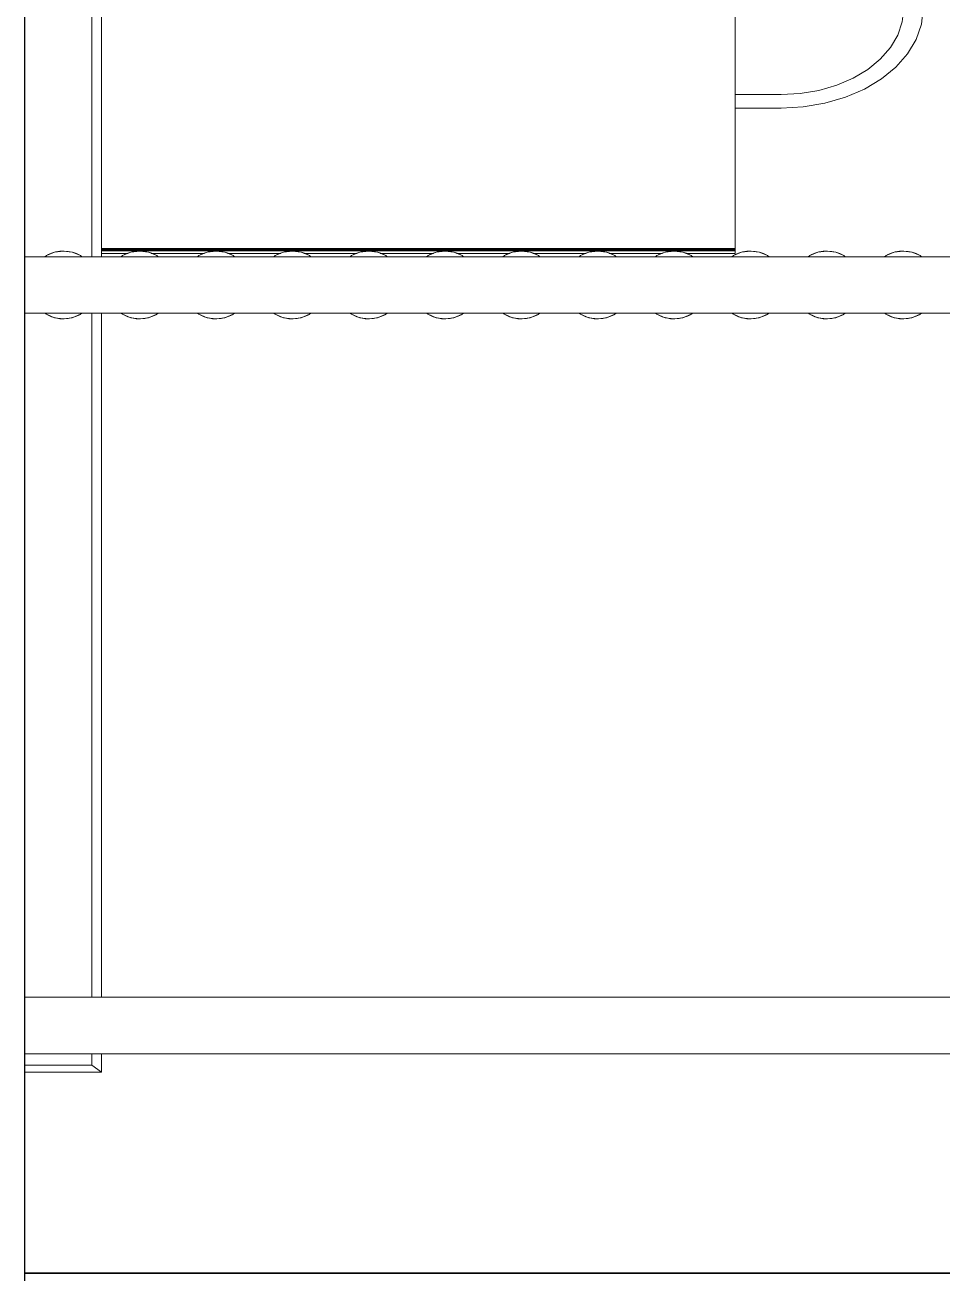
# Model space of a CAD drawing. Header units: centimetres. Extents: x -13467 to 3766, y -437 to 1921.
# Drawn here: x -4938 to -4856.8, y 94 to 204.5 of the extents above; entities that cross this region are included whole.
import ezdxf

# ---------------------------------------------------------------- set-up
doc = ezdxf.new("R2010")
doc.units = ezdxf.units.CM
for name, color, linetype, lineweight in [('A-DETL-GENF', 7, 'Continuous', 9), ('A-DETL-MEDM', 7, 'Continuous', 25), ('A-FLOR', 7, 'Continuous', 9), ('M-EQPM', 7, 'Continuous', 9)]:
    doc.layers.add(name, color=color, linetype=linetype, lineweight=lineweight)

# ---------------------------------------------------------------- blocks, each defined once
blk = doc.blocks.new('PQ_RVR_EST-01_ZZ_ZZ_MO_T_A_rvt-2-Sección 1-2')
at = {"layer": 'A-FLOR', "lineweight": 35}
blk.add_line((-3460.65, 94), (-4386.6, 94), dxfattribs=at)
blk = doc.blocks.new('EQ-04-009 - EQ-04-009_dwg_Agrupar_1737-1541610-Sección 1-2')
at = {"layer": 'M-EQPM', "color": 251, "true_color": 0x666666}
for p, q in [((-4357.81, 184), (-4357.68, 184.1)), ((-4356.95, 184.4), (-4357.68, 184.1)), ((-4356.17, 184.5), (-4356.95, 184.4)), ((-4355.38, 184.4), (-4356.17, 184.5)), ((-4355.38, 184.4), (-4354.65, 184.1)), ((-4354.53, 184), (-4354.65, 184.1)), ((-4357.68, 178.9), (-4357.81, 179)), ((-4356.95, 178.6), (-4357.68, 178.9)), ((-4356.17, 178.5), (-4356.95, 178.6)), ((-4355.38, 178.6), (-4356.17, 178.5)), ((-4354.65, 178.9), (-4355.38, 178.6)), ((-4354.65, 178.9), (-4354.53, 179))]:
    blk.add_line(p, q, dxfattribs=at)
for start_param, end_param in [(1.047198, 2.054518), (1.047198, 2.054518), (1.047198, 2.054518), (1.047198, 2.054518), (1.047198, 2.054518), (1.047198, 2.054518), (1.047198, 2.054518), (1.047198, 2.054518), (1.047198, 2.054518), (1.047198, 2.054518), (1.047198, 2.054518), (1.047198, 2.054518), (1.047198, 2.054518), (1.047198, 2.054518), (1.047198, 2.054518), (1.047198, 2.054518), (1.047198, 2.054518), (1.047198, 2.054518), (1.047198, 2.054518), (1.047198, 2.054518), (1.047198, 2.054518), (1.047198, 2.054518), (1.047198, 2.054518), (1.047198, 2.054518), (1.047198, 2.054518), (4.228666, 5.235988), (4.228666, 5.235988), (4.228666, 5.235988), (4.228666, 5.235988), (4.228666, 5.235988), (4.228666, 5.235988), (4.228666, 5.235988), (4.228666, 5.235988), (4.228666, 5.235988), (4.228666, 5.235988), (4.228666, 5.235988), (4.228666, 5.235988), (4.228666, 5.235988), (4.228666, 5.235988), (4.228666, 5.235988), (4.228666, 5.235988), (4.228666, 5.235988), (4.228666, 5.235988), (4.228666, 5.235988), (4.228666, 5.235988), (4.228666, 5.235988), (4.228666, 5.235988), (4.228666, 5.235988), (4.228666, 5.235988), (4.228666, 5.235988)]:
    blk.add_ellipse((-4356.17, 181.5), major_axis=(3.03, 0), ratio=0.991375, start_param=start_param, end_param=end_param, dxfattribs=at)
blk = doc.blocks.new('EQ-04-009 - EQ-04-009_dwg_Agrupar_1737-1541613-Sección 1-2')
at = {"layer": 'M-EQPM', "color": 251, "true_color": 0x666666}
for p, q in [((-4371.33, 184), (-4371.2, 184.1)), ((-4370.47, 184.4), (-4371.2, 184.1)), ((-4369.68, 184.5), (-4370.47, 184.4)), ((-4368.9, 184.4), (-4369.68, 184.5)), ((-4368.9, 184.4), (-4368.17, 184.1)), ((-4368.04, 184), (-4368.17, 184.1)), ((-4371.2, 178.9), (-4371.33, 179)), ((-4370.47, 178.6), (-4371.2, 178.9)), ((-4369.68, 178.5), (-4370.47, 178.6)), ((-4368.9, 178.6), (-4369.68, 178.5)), ((-4368.17, 178.9), (-4368.9, 178.6)), ((-4368.17, 178.9), (-4368.04, 179))]:
    blk.add_line(p, q, dxfattribs=at)
for start_param, end_param in [(1.047198, 2.054518), (1.047198, 2.054518), (1.047198, 2.054518), (1.047198, 2.054518), (1.047198, 2.054518), (1.047198, 2.054518), (1.047198, 2.054518), (1.047198, 2.054518), (1.047198, 2.054518), (1.047198, 2.054518), (1.047198, 2.054518), (1.047198, 2.054518), (1.047198, 2.054518), (1.047198, 2.054518), (1.047198, 2.054518), (1.047198, 2.054518), (1.047198, 2.054518), (1.047198, 2.054518), (1.047198, 2.054518), (1.047198, 2.054518), (1.047198, 2.054518), (1.047198, 2.054518), (1.047198, 2.054518), (1.047198, 2.054518), (1.047198, 2.054518), (4.228666, 5.235988), (4.228666, 5.235988), (4.228666, 5.235988), (4.228666, 5.235988), (4.228666, 5.235988), (4.228666, 5.235988), (4.228666, 5.235988), (4.228666, 5.235988), (4.228666, 5.235988), (4.228666, 5.235988), (4.228666, 5.235988), (4.228666, 5.235988), (4.228666, 5.235988), (4.228666, 5.235988), (4.228666, 5.235988), (4.228666, 5.235988), (4.228666, 5.235988), (4.228666, 5.235988), (4.228666, 5.235988), (4.228666, 5.235988), (4.228666, 5.235988), (4.228666, 5.235988), (4.228666, 5.235988), (4.228666, 5.235988), (4.228666, 5.235988)]:
    blk.add_ellipse((-4369.68, 181.5), major_axis=(3.03, 0), ratio=0.991375, start_param=start_param, end_param=end_param, dxfattribs=at)
blk = doc.blocks.new('EQ-04-009 - EQ-04-009_dwg_Agrupar_1737-1541615-Sección 1-2')
at = {"layer": 'M-EQPM', "color": 251, "true_color": 0x666666}
for p, q in [((-4378.08, 184), (-4377.96, 184.1)), ((-4377.23, 184.4), (-4377.96, 184.1)), ((-4376.44, 184.5), (-4377.23, 184.4)), ((-4375.66, 184.4), (-4376.44, 184.5)), ((-4375.66, 184.4), (-4374.93, 184.1)), ((-4374.8, 184), (-4374.93, 184.1)), ((-4377.96, 178.9), (-4378.08, 179)), ((-4377.23, 178.6), (-4377.96, 178.9)), ((-4376.44, 178.5), (-4377.23, 178.6)), ((-4375.66, 178.6), (-4376.44, 178.5)), ((-4374.93, 178.9), (-4375.66, 178.6)), ((-4374.93, 178.9), (-4374.8, 179))]:
    blk.add_line(p, q, dxfattribs=at)
for start_param, end_param in [(1.047198, 2.054518), (1.047198, 2.054518), (1.047198, 2.054518), (1.047198, 2.054518), (1.047198, 2.054518), (1.047198, 2.054518), (1.047198, 2.054518), (1.047198, 2.054518), (1.047198, 2.054518), (1.047198, 2.054518), (1.047198, 2.054518), (1.047198, 2.054518), (1.047198, 2.054518), (1.047198, 2.054518), (1.047198, 2.054518), (1.047198, 2.054518), (1.047198, 2.054518), (1.047198, 2.054518), (1.047198, 2.054518), (1.047198, 2.054518), (1.047198, 2.054518), (1.047198, 2.054518), (1.047198, 2.054518), (1.047198, 2.054518), (1.047198, 2.054518), (4.228666, 5.235988), (4.228666, 5.235988), (4.228666, 5.235988), (4.228666, 5.235988), (4.228666, 5.235988), (4.228666, 5.235988), (4.228666, 5.235988), (4.228666, 5.235988), (4.228666, 5.235988), (4.228666, 5.235988), (4.228666, 5.235988), (4.228666, 5.235988), (4.228666, 5.235988), (4.228666, 5.235988), (4.228666, 5.235988), (4.228666, 5.235988), (4.228666, 5.235988), (4.228666, 5.235988), (4.228666, 5.235988), (4.228666, 5.235988), (4.228666, 5.235988), (4.228666, 5.235988), (4.228666, 5.235988), (4.228666, 5.235988), (4.228666, 5.235988)]:
    blk.add_ellipse((-4376.44, 181.5), major_axis=(3.03, 0), ratio=0.991375, start_param=start_param, end_param=end_param, dxfattribs=at)
blk = doc.blocks.new('EQ-04-009 - EQ-04-009_dwg_Agrupar_1737-1541616-Sección 1-2')
at = {"layer": 'M-EQPM', "color": 251, "true_color": 0x666666}
for p, q in [((-4384.84, 184), (-4384.71, 184.1)), ((-4383.98, 184.4), (-4384.71, 184.1)), ((-4383.2, 184.5), (-4383.98, 184.4)), ((-4382.42, 184.4), (-4383.2, 184.5)), ((-4382.42, 184.4), (-4381.69, 184.1)), ((-4381.56, 184), (-4381.69, 184.1)), ((-4384.71, 178.9), (-4384.84, 179)), ((-4383.98, 178.6), (-4384.71, 178.9)), ((-4383.2, 178.5), (-4383.98, 178.6)), ((-4382.42, 178.6), (-4383.2, 178.5)), ((-4381.69, 178.9), (-4382.42, 178.6)), ((-4381.69, 178.9), (-4381.56, 179))]:
    blk.add_line(p, q, dxfattribs=at)
for start_param, end_param in [(1.047198, 2.054518), (1.047198, 2.054518), (1.047198, 2.054518), (1.047198, 2.054518), (1.047198, 2.054518), (1.047198, 2.054518), (1.047198, 2.054518), (1.047198, 2.054518), (1.047198, 2.054518), (1.047198, 2.054518), (1.047198, 2.054518), (1.047198, 2.054518), (1.047198, 2.054518), (1.047198, 2.054518), (1.047198, 2.054518), (1.047198, 2.054518), (1.047198, 2.054518), (1.047198, 2.054518), (1.047198, 2.054518), (1.047198, 2.054518), (1.047198, 2.054518), (1.047198, 2.054518), (1.047198, 2.054518), (1.047198, 2.054518), (1.047198, 2.054518), (4.228666, 5.235988), (4.228666, 5.235988), (4.228666, 5.235988), (4.228666, 5.235988), (4.228666, 5.235988), (4.228666, 5.235988), (4.228666, 5.235988), (4.228666, 5.235988), (4.228666, 5.235988), (4.228666, 5.235988), (4.228666, 5.235988), (4.228666, 5.235988), (4.228666, 5.235988), (4.228666, 5.235988), (4.228666, 5.235988), (4.228666, 5.235988), (4.228666, 5.235988), (4.228666, 5.235988), (4.228666, 5.235988), (4.228666, 5.235988), (4.228666, 5.235988), (4.228666, 5.235988), (4.228666, 5.235988), (4.228666, 5.235988), (4.228666, 5.235988)]:
    blk.add_ellipse((-4383.2, 181.5), major_axis=(3.03, 0), ratio=0.991375, start_param=start_param, end_param=end_param, dxfattribs=at)
blk = doc.blocks.new('EQ-04-009 - EQ-04-009_dwg_Agrupar_1737-1541617-Sección 1-2')
at = {"layer": 'M-EQPM', "color": 251, "true_color": 0x666666}
for p, q in [((-4337.53, 184), (-4337.41, 184.1)), ((-4336.68, 184.4), (-4337.41, 184.1)), ((-4335.89, 184.5), (-4336.68, 184.4)), ((-4335.11, 184.4), (-4335.89, 184.5)), ((-4335.11, 184.4), (-4334.38, 184.1)), ((-4334.25, 184), (-4334.38, 184.1)), ((-4337.41, 178.9), (-4337.53, 179)), ((-4336.68, 178.6), (-4337.41, 178.9)), ((-4335.89, 178.5), (-4336.68, 178.6)), ((-4335.11, 178.6), (-4335.89, 178.5)), ((-4334.38, 178.9), (-4335.11, 178.6)), ((-4334.38, 178.9), (-4334.25, 179))]:
    blk.add_line(p, q, dxfattribs=at)
for start_param, end_param in [(1.047198, 2.054518), (1.047198, 2.054518), (1.047198, 2.054518), (1.047198, 2.054518), (1.047198, 2.054518), (1.047198, 2.054518), (1.047198, 2.054518), (1.047198, 2.054518), (1.047198, 2.054518), (1.047198, 2.054518), (1.047198, 2.054518), (1.047198, 2.054518), (1.047198, 2.054518), (1.047198, 2.054518), (1.047198, 2.054518), (1.047198, 2.054518), (1.047198, 2.054518), (1.047198, 2.054518), (1.047198, 2.054518), (1.047198, 2.054518), (1.047198, 2.054518), (1.047198, 2.054518), (1.047198, 2.054518), (1.047198, 2.054518), (1.047198, 2.054518), (4.228666, 5.235988), (4.228666, 5.235988), (4.228666, 5.235988), (4.228666, 5.235988), (4.228666, 5.235988), (4.228666, 5.235988), (4.228666, 5.235988), (4.228666, 5.235988), (4.228666, 5.235988), (4.228666, 5.235988), (4.228666, 5.235988), (4.228666, 5.235988), (4.228666, 5.235988), (4.228666, 5.235988), (4.228666, 5.235988), (4.228666, 5.235988), (4.228666, 5.235988), (4.228666, 5.235988), (4.228666, 5.235988), (4.228666, 5.235988), (4.228666, 5.235988), (4.228666, 5.235988), (4.228666, 5.235988), (4.228666, 5.235988), (4.228666, 5.235988)]:
    blk.add_ellipse((-4335.89, 181.5), major_axis=(3.03, 0), ratio=0.991375, start_param=start_param, end_param=end_param, dxfattribs=at)
blk = doc.blocks.new('EQ-04-009 - EQ-04-009_dwg_Agrupar_1737-1541621-Sección 1-2')
at = {"layer": 'M-EQPM', "color": 251, "true_color": 0x666666}
for p, q in [((-4351.05, 184), (-4350.92, 184.1)), ((-4350.19, 184.4), (-4350.92, 184.1)), ((-4349.41, 184.5), (-4350.19, 184.4)), ((-4348.63, 184.4), (-4349.41, 184.5)), ((-4348.63, 184.4), (-4347.9, 184.1)), ((-4347.77, 184), (-4347.9, 184.1)), ((-4350.92, 178.9), (-4351.05, 179)), ((-4350.19, 178.6), (-4350.92, 178.9)), ((-4349.41, 178.5), (-4350.19, 178.6)), ((-4348.63, 178.6), (-4349.41, 178.5)), ((-4347.9, 178.9), (-4348.63, 178.6)), ((-4347.9, 178.9), (-4347.77, 179))]:
    blk.add_line(p, q, dxfattribs=at)
for start_param, end_param in [(1.047198, 2.054518), (1.047198, 2.054518), (1.047198, 2.054518), (1.047198, 2.054518), (1.047198, 2.054518), (1.047198, 2.054518), (1.047198, 2.054518), (1.047198, 2.054518), (1.047198, 2.054518), (1.047198, 2.054518), (1.047198, 2.054518), (1.047198, 2.054518), (1.047198, 2.054518), (1.047198, 2.054518), (1.047198, 2.054518), (1.047198, 2.054518), (1.047198, 2.054518), (1.047198, 2.054518), (1.047198, 2.054518), (1.047198, 2.054518), (1.047198, 2.054518), (1.047198, 2.054518), (1.047198, 2.054518), (1.047198, 2.054518), (1.047198, 2.054518), (4.228666, 5.235988), (4.228666, 5.235988), (4.228666, 5.235988), (4.228666, 5.235988), (4.228666, 5.235988), (4.228666, 5.235988), (4.228666, 5.235988), (4.228666, 5.235988), (4.228666, 5.235988), (4.228666, 5.235988), (4.228666, 5.235988), (4.228666, 5.235988), (4.228666, 5.235988), (4.228666, 5.235988), (4.228666, 5.235988), (4.228666, 5.235988), (4.228666, 5.235988), (4.228666, 5.235988), (4.228666, 5.235988), (4.228666, 5.235988), (4.228666, 5.235988), (4.228666, 5.235988), (4.228666, 5.235988), (4.228666, 5.235988), (4.228666, 5.235988)]:
    blk.add_ellipse((-4349.41, 181.5), major_axis=(3.03, 0), ratio=0.991375, start_param=start_param, end_param=end_param, dxfattribs=at)
blk = doc.blocks.new('EQ-04-009 - EQ-04-009_dwg_Agrupar_1737-1541626-Sección 1-2')
at = {"layer": 'M-EQPM', "color": 251, "true_color": 0x666666}
for p, q in [((-4317.26, 184), (-4317.13, 184.1)), ((-4316.4, 184.4), (-4317.13, 184.1)), ((-4315.62, 184.5), (-4316.4, 184.4)), ((-4314.83, 184.4), (-4315.62, 184.5)), ((-4314.83, 184.4), (-4314.1, 184.1)), ((-4313.98, 184), (-4314.1, 184.1)), ((-4317.13, 178.9), (-4317.26, 179)), ((-4316.4, 178.6), (-4317.13, 178.9)), ((-4315.62, 178.5), (-4316.4, 178.6)), ((-4314.83, 178.6), (-4315.62, 178.5)), ((-4314.1, 178.9), (-4314.83, 178.6)), ((-4314.1, 178.9), (-4313.98, 179))]:
    blk.add_line(p, q, dxfattribs=at)
for start_param, end_param in [(1.047198, 2.054518), (1.047198, 2.054518), (1.047198, 2.054518), (1.047198, 2.054518), (1.047198, 2.054518), (1.047198, 2.054518), (1.047198, 2.054518), (1.047198, 2.054518), (1.047198, 2.054518), (1.047198, 2.054518), (1.047198, 2.054518), (1.047198, 2.054518), (1.047198, 2.054518), (1.047198, 2.054518), (1.047198, 2.054518), (1.047198, 2.054518), (1.047198, 2.054518), (1.047198, 2.054518), (1.047198, 2.054518), (1.047198, 2.054518), (1.047198, 2.054518), (1.047198, 2.054518), (1.047198, 2.054518), (1.047198, 2.054518), (1.047198, 2.054518), (4.228666, 5.235988), (4.228666, 5.235988), (4.228666, 5.235988), (4.228666, 5.235988), (4.228666, 5.235988), (4.228666, 5.235988), (4.228666, 5.235988), (4.228666, 5.235988), (4.228666, 5.235988), (4.228666, 5.235988), (4.228666, 5.235988), (4.228666, 5.235988), (4.228666, 5.235988), (4.228666, 5.235988), (4.228666, 5.235988), (4.228666, 5.235988), (4.228666, 5.235988), (4.228666, 5.235988), (4.228666, 5.235988), (4.228666, 5.235988), (4.228666, 5.235988), (4.228666, 5.235988), (4.228666, 5.235988), (4.228666, 5.235988), (4.228666, 5.235988)]:
    blk.add_ellipse((-4315.62, 181.5), major_axis=(3.03, 0), ratio=0.991375, start_param=start_param, end_param=end_param, dxfattribs=at)
blk = doc.blocks.new('EQ-04-009 - EQ-04-009_dwg_Agrupar_1737-1541628-Sección 1-2')
at = {"layer": 'M-EQPM', "color": 251, "true_color": 0x666666}
for p, q in [((-4324.02, 184), (-4323.89, 184.1)), ((-4323.16, 184.4), (-4323.89, 184.1)), ((-4322.38, 184.5), (-4323.16, 184.4)), ((-4321.59, 184.4), (-4322.38, 184.5)), ((-4321.59, 184.4), (-4320.86, 184.1)), ((-4320.73, 184), (-4320.86, 184.1)), ((-4323.89, 178.9), (-4324.02, 179)), ((-4323.16, 178.6), (-4323.89, 178.9)), ((-4322.38, 178.5), (-4323.16, 178.6)), ((-4321.59, 178.6), (-4322.38, 178.5)), ((-4320.86, 178.9), (-4321.59, 178.6)), ((-4320.86, 178.9), (-4320.73, 179))]:
    blk.add_line(p, q, dxfattribs=at)
for start_param, end_param in [(1.047198, 2.054518), (1.047198, 2.054518), (1.047198, 2.054518), (1.047198, 2.054518), (1.047198, 2.054518), (1.047198, 2.054518), (1.047198, 2.054518), (1.047198, 2.054518), (1.047198, 2.054518), (1.047198, 2.054518), (1.047198, 2.054518), (1.047198, 2.054518), (1.047198, 2.054518), (1.047198, 2.054518), (1.047198, 2.054518), (1.047198, 2.054518), (1.047198, 2.054518), (1.047198, 2.054518), (1.047198, 2.054518), (1.047198, 2.054518), (1.047198, 2.054518), (1.047198, 2.054518), (1.047198, 2.054518), (1.047198, 2.054518), (1.047198, 2.054518), (4.228666, 5.235988), (4.228666, 5.235988), (4.228666, 5.235988), (4.228666, 5.235988), (4.228666, 5.235988), (4.228666, 5.235988), (4.228666, 5.235988), (4.228666, 5.235988), (4.228666, 5.235988), (4.228666, 5.235988), (4.228666, 5.235988), (4.228666, 5.235988), (4.228666, 5.235988), (4.228666, 5.235988), (4.228666, 5.235988), (4.228666, 5.235988), (4.228666, 5.235988), (4.228666, 5.235988), (4.228666, 5.235988), (4.228666, 5.235988), (4.228666, 5.235988), (4.228666, 5.235988), (4.228666, 5.235988), (4.228666, 5.235988), (4.228666, 5.235988)]:
    blk.add_ellipse((-4322.38, 181.5), major_axis=(3.03, 0), ratio=0.991375, start_param=start_param, end_param=end_param, dxfattribs=at)
blk = doc.blocks.new('EQ-04-009 - EQ-04-009_dwg_Agrupar_1737-1541629-Sección 1-2')
at = {"layer": 'M-EQPM', "color": 251, "true_color": 0x666666}
for p, q in [((-4344.29, 184), (-4344.16, 184.1)), ((-4343.43, 184.4), (-4344.16, 184.1)), ((-4342.65, 184.5), (-4343.43, 184.4)), ((-4341.87, 184.4), (-4342.65, 184.5)), ((-4341.87, 184.4), (-4341.14, 184.1)), ((-4341.01, 184), (-4341.14, 184.1)), ((-4344.16, 178.9), (-4344.29, 179)), ((-4343.43, 178.6), (-4344.16, 178.9)), ((-4342.65, 178.5), (-4343.43, 178.6)), ((-4341.87, 178.6), (-4342.65, 178.5)), ((-4341.14, 178.9), (-4341.87, 178.6)), ((-4341.14, 178.9), (-4341.01, 179))]:
    blk.add_line(p, q, dxfattribs=at)
for start_param, end_param in [(1.047198, 2.054518), (1.047198, 2.054518), (1.047198, 2.054518), (1.047198, 2.054518), (1.047198, 2.054518), (1.047198, 2.054518), (1.047198, 2.054518), (1.047198, 2.054518), (1.047198, 2.054518), (1.047198, 2.054518), (1.047198, 2.054518), (1.047198, 2.054518), (1.047198, 2.054518), (1.047198, 2.054518), (1.047198, 2.054518), (1.047198, 2.054518), (1.047198, 2.054518), (1.047198, 2.054518), (1.047198, 2.054518), (1.047198, 2.054518), (1.047198, 2.054518), (1.047198, 2.054518), (1.047198, 2.054518), (1.047198, 2.054518), (1.047198, 2.054518), (4.228666, 5.235988), (4.228666, 5.235988), (4.228666, 5.235988), (4.228666, 5.235988), (4.228666, 5.235988), (4.228666, 5.235988), (4.228666, 5.235988), (4.228666, 5.235988), (4.228666, 5.235988), (4.228666, 5.235988), (4.228666, 5.235988), (4.228666, 5.235988), (4.228666, 5.235988), (4.228666, 5.235988), (4.228666, 5.235988), (4.228666, 5.235988), (4.228666, 5.235988), (4.228666, 5.235988), (4.228666, 5.235988), (4.228666, 5.235988), (4.228666, 5.235988), (4.228666, 5.235988), (4.228666, 5.235988), (4.228666, 5.235988), (4.228666, 5.235988)]:
    blk.add_ellipse((-4342.65, 181.5), major_axis=(3.03, 0), ratio=0.991375, start_param=start_param, end_param=end_param, dxfattribs=at)
blk = doc.blocks.new('EQ-04-009 - EQ-04-009_dwg_Agrupar_528-1541637-Sección 1-2')
at = {"layer": 'M-EQPM', "color": 251, "true_color": 0x666666}
for p, q in [((-4185.39, 184), (-4386.6, 184)), ((-4185.39, 184), (-4386.6, 184)), ((-4386.6, 179), (-4185.39, 179)), ((-4386.6, 179), (-4185.39, 179))]:
    blk.add_line(p, q, dxfattribs=at)
at = {"layer": 'M-EQPM', "color": 251, "true_color": 0x666666, "flags": 128}
blk.add_lwpolyline([(-4386.6, 179), (-4185.39, 179), (-4185.39, 184), (-4386.6, 184)], dxfattribs=at)
blk = doc.blocks.new('EQ-04-009 - EQ-04-009_dwg_Agrupar_1737-1541642-Sección 1-2')
at = {"layer": 'M-EQPM', "color": 251, "true_color": 0x666666}
for p, q in [((-4364.57, 184), (-4364.44, 184.1)), ((-4363.71, 184.4), (-4364.44, 184.1)), ((-4362.93, 184.5), (-4363.71, 184.4)), ((-4362.14, 184.4), (-4362.93, 184.5)), ((-4362.14, 184.4), (-4361.41, 184.1)), ((-4361.28, 184), (-4361.41, 184.1)), ((-4364.44, 178.9), (-4364.57, 179)), ((-4363.71, 178.6), (-4364.44, 178.9)), ((-4362.93, 178.5), (-4363.71, 178.6)), ((-4362.14, 178.6), (-4362.93, 178.5)), ((-4361.41, 178.9), (-4362.14, 178.6)), ((-4361.41, 178.9), (-4361.28, 179))]:
    blk.add_line(p, q, dxfattribs=at)
for start_param, end_param in [(1.047198, 2.054518), (1.047198, 2.054518), (1.047198, 2.054518), (1.047198, 2.054518), (1.047198, 2.054518), (1.047198, 2.054518), (1.047198, 2.054518), (1.047198, 2.054518), (1.047198, 2.054518), (1.047198, 2.054518), (1.047198, 2.054518), (1.047198, 2.054518), (1.047198, 2.054518), (1.047198, 2.054518), (1.047198, 2.054518), (1.047198, 2.054518), (1.047198, 2.054518), (1.047198, 2.054518), (1.047198, 2.054518), (1.047198, 2.054518), (1.047198, 2.054518), (1.047198, 2.054518), (1.047198, 2.054518), (1.047198, 2.054518), (1.047198, 2.054518), (4.228666, 5.235988), (4.228666, 5.235988), (4.228666, 5.235988), (4.228666, 5.235988), (4.228666, 5.235988), (4.228666, 5.235988), (4.228666, 5.235988), (4.228666, 5.235988), (4.228666, 5.235988), (4.228666, 5.235988), (4.228666, 5.235988), (4.228666, 5.235988), (4.228666, 5.235988), (4.228666, 5.235988), (4.228666, 5.235988), (4.228666, 5.235988), (4.228666, 5.235988), (4.228666, 5.235988), (4.228666, 5.235988), (4.228666, 5.235988), (4.228666, 5.235988), (4.228666, 5.235988), (4.228666, 5.235988), (4.228666, 5.235988), (4.228666, 5.235988)]:
    blk.add_ellipse((-4362.93, 181.5), major_axis=(3.03, 0), ratio=0.991375, start_param=start_param, end_param=end_param, dxfattribs=at)
blk = doc.blocks.new('EQ-04-009 - EQ-04-009_dwg_Agrupar_1737-1541643-Sección 1-2')
at = {"layer": 'M-EQPM', "color": 251, "true_color": 0x666666}
for p, q in [((-4310.5, 184), (-4310.37, 184.1)), ((-4309.64, 184.4), (-4310.37, 184.1)), ((-4308.86, 184.5), (-4309.64, 184.4)), ((-4308.08, 184.4), (-4308.86, 184.5)), ((-4308.08, 184.4), (-4307.35, 184.1)), ((-4307.22, 184), (-4307.35, 184.1)), ((-4310.37, 178.9), (-4310.5, 179)), ((-4309.64, 178.6), (-4310.37, 178.9)), ((-4308.86, 178.5), (-4309.64, 178.6)), ((-4308.08, 178.6), (-4308.86, 178.5)), ((-4307.35, 178.9), (-4308.08, 178.6)), ((-4307.35, 178.9), (-4307.22, 179))]:
    blk.add_line(p, q, dxfattribs=at)
for start_param, end_param in [(1.047198, 2.054518), (1.047198, 2.054518), (1.047198, 2.054518), (1.047198, 2.054518), (1.047198, 2.054518), (1.047198, 2.054518), (1.047198, 2.054518), (1.047198, 2.054518), (1.047198, 2.054518), (1.047198, 2.054518), (1.047198, 2.054518), (1.047198, 2.054518), (1.047198, 2.054518), (1.047198, 2.054518), (1.047198, 2.054518), (1.047198, 2.054518), (1.047198, 2.054518), (1.047198, 2.054518), (1.047198, 2.054518), (1.047198, 2.054518), (1.047198, 2.054518), (1.047198, 2.054518), (1.047198, 2.054518), (1.047198, 2.054518), (1.047198, 2.054518), (4.228666, 5.235988), (4.228666, 5.235988), (4.228666, 5.235988), (4.228666, 5.235988), (4.228666, 5.235988), (4.228666, 5.235988), (4.228666, 5.235988), (4.228666, 5.235988), (4.228666, 5.235988), (4.228666, 5.235988), (4.228666, 5.235988), (4.228666, 5.235988), (4.228666, 5.235988), (4.228666, 5.235988), (4.228666, 5.235988), (4.228666, 5.235988), (4.228666, 5.235988), (4.228666, 5.235988), (4.228666, 5.235988), (4.228666, 5.235988), (4.228666, 5.235988), (4.228666, 5.235988), (4.228666, 5.235988), (4.228666, 5.235988), (4.228666, 5.235988)]:
    blk.add_ellipse((-4308.86, 181.5), major_axis=(3.03, 0), ratio=0.991375, start_param=start_param, end_param=end_param, dxfattribs=at)
blk = doc.blocks.new('EQ-04-009 - EQ-04-009_dwg_Agrupar_1737-1541645-Sección 1-2')
at = {"layer": 'M-EQPM', "color": 251, "true_color": 0x666666}
for p, q in [((-4330.78, 184), (-4330.65, 184.1)), ((-4329.92, 184.4), (-4330.65, 184.1)), ((-4329.13, 184.5), (-4329.92, 184.4)), ((-4328.35, 184.4), (-4329.13, 184.5)), ((-4328.35, 184.4), (-4327.62, 184.1)), ((-4327.49, 184), (-4327.62, 184.1)), ((-4330.65, 178.9), (-4330.78, 179)), ((-4329.92, 178.6), (-4330.65, 178.9)), ((-4329.13, 178.5), (-4329.92, 178.6)), ((-4328.35, 178.6), (-4329.13, 178.5)), ((-4327.62, 178.9), (-4328.35, 178.6)), ((-4327.62, 178.9), (-4327.49, 179))]:
    blk.add_line(p, q, dxfattribs=at)
for start_param, end_param in [(1.047198, 2.054518), (1.047198, 2.054518), (1.047198, 2.054518), (1.047198, 2.054518), (1.047198, 2.054518), (1.047198, 2.054518), (1.047198, 2.054518), (1.047198, 2.054518), (1.047198, 2.054518), (1.047198, 2.054518), (1.047198, 2.054518), (1.047198, 2.054518), (1.047198, 2.054518), (1.047198, 2.054518), (1.047198, 2.054518), (1.047198, 2.054518), (1.047198, 2.054518), (1.047198, 2.054518), (1.047198, 2.054518), (1.047198, 2.054518), (1.047198, 2.054518), (1.047198, 2.054518), (1.047198, 2.054518), (1.047198, 2.054518), (1.047198, 2.054518), (4.228666, 5.235988), (4.228666, 5.235988), (4.228666, 5.235988), (4.228666, 5.235988), (4.228666, 5.235988), (4.228666, 5.235988), (4.228666, 5.235988), (4.228666, 5.235988), (4.228666, 5.235988), (4.228666, 5.235988), (4.228666, 5.235988), (4.228666, 5.235988), (4.228666, 5.235988), (4.228666, 5.235988), (4.228666, 5.235988), (4.228666, 5.235988), (4.228666, 5.235988), (4.228666, 5.235988), (4.228666, 5.235988), (4.228666, 5.235988), (4.228666, 5.235988), (4.228666, 5.235988), (4.228666, 5.235988), (4.228666, 5.235988), (4.228666, 5.235988)]:
    blk.add_ellipse((-4329.13, 181.5), major_axis=(3.03, 0), ratio=0.991375, start_param=start_param, end_param=end_param, dxfattribs=at)
blk = doc.blocks.new('EQ-04-009 - EQ-04-009_dwg_Agrupar_529-1541682-Sección 1-2')
at = {"layer": 'M-EQPM', "color": 251, "true_color": 0x666666}
for p, q in [((-4386.6, 118.42), (-4190.44, 118.42)), ((-4386.6, 118.42), (-4190.44, 118.42)), ((-4190.44, 118.42), (-4386.6, 118.42)), ((-4386.6, 113.42), (-4190.44, 113.42)), ((-4190.44, 113.42), (-4386.6, 113.42)), ((-4386.6, 113.42), (-4190.44, 113.42))]:
    blk.add_line(p, q, dxfattribs=at)
blk = doc.blocks.new('EQ-04-009 - EQ-04-009_dwg_Agrupar_324-1541686-Sección 1-2')
for name in ['EQ-04-009 - EQ-04-009_dwg_Agrupar_1737-1541616-Sección 1-2', 'EQ-04-009 - EQ-04-009_dwg_Agrupar_1737-1541615-Sección 1-2', 'EQ-04-009 - EQ-04-009_dwg_Agrupar_1737-1541613-Sección 1-2', 'EQ-04-009 - EQ-04-009_dwg_Agrupar_1737-1541642-Sección 1-2', 'EQ-04-009 - EQ-04-009_dwg_Agrupar_1737-1541610-Sección 1-2', 'EQ-04-009 - EQ-04-009_dwg_Agrupar_1737-1541621-Sección 1-2', 'EQ-04-009 - EQ-04-009_dwg_Agrupar_1737-1541629-Sección 1-2', 'EQ-04-009 - EQ-04-009_dwg_Agrupar_1737-1541617-Sección 1-2', 'EQ-04-009 - EQ-04-009_dwg_Agrupar_1737-1541645-Sección 1-2', 'EQ-04-009 - EQ-04-009_dwg_Agrupar_1737-1541628-Sección 1-2', 'EQ-04-009 - EQ-04-009_dwg_Agrupar_1737-1541626-Sección 1-2', 'EQ-04-009 - EQ-04-009_dwg_Agrupar_1737-1541643-Sección 1-2', 'EQ-04-009 - EQ-04-009_dwg_Agrupar_528-1541637-Sección 1-2', 'EQ-04-009 - EQ-04-009_dwg_Agrupar_529-1541682-Sección 1-2']:
    blk.add_blockref(name, (0, 0))
blk = doc.blocks.new('EQ-04-009 - EQ-04-009_dwg-1541608-Sección 1-2')
blk.add_blockref('EQ-04-009 - EQ-04-009_dwg_Agrupar_324-1541686-Sección 1-2', (0, 0))
blk = doc.blocks.new('EQ-04-009 - EQ-04-009-1541687-Sección 1-2')
blk.add_blockref('EQ-04-009 - EQ-04-009_dwg-1541608-Sección 1-2', (0, 0))
blk = doc.blocks.new('EQ-05-016 - EQ-05-016_dwg_Agrupar_456-1557178-Sección 1-2')
at = {"layer": 'M-EQPM', "color": 136, "true_color": 0x007f7f}
for p, q in [((-4323.72, 217.55), (-4379.82, 217.55)), ((-4379.82, 217.55), (-4323.72, 217.55)), ((-4323.72, 217.34), (-4379.82, 217.34)), ((-4379.82, 217.34), (-4323.72, 217.34)), ((-4323.72, 217.33), (-4379.82, 217.33)), ((-4323.72, 217.32), (-4379.82, 217.32)), ((-4323.72, 217.3), (-4379.82, 217.3)), ((-4323.72, 217.28), (-4379.82, 217.28)), ((-4323.72, 217.25), (-4379.82, 217.25)), ((-4323.72, 217.23), (-4379.82, 217.23)), ((-4323.72, 217.19), (-4379.82, 217.19)), ((-4323.72, 217.16), (-4379.82, 217.16)), ((-4323.72, 217.13), (-4379.82, 217.13)), ((-4323.72, 217.34), (-4323.72, 217.55)), ((-4323.72, 217.55), (-4323.72, 217.34)), ((-4323.72, 217.33), (-4323.72, 217.34)), ((-4323.72, 217.34), (-4323.72, 217.34)), ((-4323.72, 217.34), (-4323.72, 217.34)), ((-4323.72, 217.32), (-4323.72, 217.33)), ((-4323.72, 217.3), (-4323.72, 217.32)), ((-4323.72, 217.28), (-4323.72, 217.3)), ((-4323.72, 217.25), (-4323.72, 217.28)), ((-4323.72, 217.23), (-4323.72, 217.25)), ((-4323.72, 217.19), (-4323.72, 217.23)), ((-4323.72, 217.16), (-4323.72, 217.19)), ((-4323.72, 217.13), (-4323.72, 217.16)), ((-4323.72, 217.13), (-4323.72, 184.72)), ((-4323.72, 184.72), (-4379.82, 184.72)), ((-4323.72, 184.69), (-4379.82, 184.69)), ((-4323.72, 184.66), (-4379.82, 184.66)), ((-4323.72, 184.62), (-4379.82, 184.62)), ((-4323.72, 184.6), (-4379.82, 184.6)), ((-4323.72, 184.72), (-4323.72, 184.69)), ((-4323.72, 184.69), (-4323.72, 184.66)), ((-4323.72, 184.66), (-4323.72, 184.62)), ((-4323.72, 184.62), (-4323.72, 184.6)), ((-4323.72, 184.6), (-4323.72, 184.57)), ((-4323.72, 184.57), (-4379.82, 184.57)), ((-4323.72, 184.55), (-4379.82, 184.55)), ((-4323.72, 184.53), (-4379.82, 184.53)), ((-4323.72, 184.52), (-4379.82, 184.52)), ((-4379.82, 184.52), (-4323.72, 184.52)), ((-4323.72, 184.52), (-4379.82, 184.52)), ((-4323.72, 184.51), (-4379.82, 184.51)), ((-4379.82, 184.51), (-4323.72, 184.51)), ((-4377.46, 184.3), (-4379.82, 184.3)), ((-4379.82, 184.3), (-4377.46, 184.3)), ((-4377.46, 184.3), (-4379.82, 184.3)), ((-4370.71, 184.3), (-4375.42, 184.3)), ((-4375.42, 184.3), (-4370.71, 184.3)), ((-4370.71, 184.3), (-4375.42, 184.3)), ((-4363.95, 184.3), (-4368.66, 184.3)), ((-4368.66, 184.3), (-4363.95, 184.3)), ((-4363.95, 184.3), (-4368.66, 184.3)), ((-4357.19, 184.3), (-4361.9, 184.3)), ((-4361.9, 184.3), (-4357.19, 184.3)), ((-4357.19, 184.3), (-4361.9, 184.3)), ((-4350.43, 184.3), (-4355.15, 184.3)), ((-4355.15, 184.3), (-4350.43, 184.3)), ((-4350.43, 184.3), (-4355.15, 184.3)), ((-4343.67, 184.3), (-4348.39, 184.3)), ((-4348.39, 184.3), (-4343.67, 184.3)), ((-4343.67, 184.3), (-4348.39, 184.3)), ((-4336.91, 184.3), (-4341.63, 184.3)), ((-4341.63, 184.3), (-4336.91, 184.3)), ((-4336.91, 184.3), (-4341.63, 184.3)), ((-4330.16, 184.3), (-4334.87, 184.3)), ((-4334.87, 184.3), (-4330.16, 184.3)), ((-4330.16, 184.3), (-4334.87, 184.3)), ((-4323.72, 184.3), (-4328.11, 184.3)), ((-4328.11, 184.3), (-4323.72, 184.3)), ((-4323.72, 184.57), (-4323.72, 184.55)), ((-4323.72, 184.55), (-4323.72, 184.53)), ((-4323.72, 184.53), (-4323.72, 184.52)), ((-4323.72, 184.52), (-4323.72, 184.51)), ((-4323.72, 184.51), (-4323.72, 184.51)), ((-4323.72, 184.51), (-4323.72, 184.3)), ((-4323.72, 184.51), (-4323.72, 184.3))]:
    blk.add_line(p, q, dxfattribs=at)
at = {"layer": 'M-EQPM', "color": 136, "true_color": 0x007f7f, "flags": 128}
for points in [[(-4379.82, 217.55), (-4323.72, 217.55), (-4323.72, 217.34), (-4379.82, 217.34)], [(-4379.82, 217.33), (-4323.72, 217.33), (-4323.72, 217.34)], [(-4379.82, 217.33), (-4323.72, 217.33), (-4323.72, 217.32), (-4323.72, 217.3), (-4323.72, 217.28), (-4379.82, 217.28)], [(-4379.82, 217.23), (-4323.72, 217.23), (-4323.72, 217.25), (-4323.72, 217.28), (-4379.82, 217.28)], [(-4379.82, 217.23), (-4323.72, 217.23), (-4323.72, 217.19), (-4323.72, 217.16), (-4323.72, 217.13), (-4379.82, 217.13)], [(-4379.82, 217.13), (-4323.72, 217.13), (-4323.72, 184.72), (-4379.82, 184.72)], [(-4323.72, 217.34), (-4323.72, 217.34), (-4323.72, 217.33), (-4323.72, 217.32), (-4323.72, 217.3), (-4323.72, 217.28), (-4323.72, 217.25), (-4323.72, 217.23), (-4323.72, 217.19), (-4323.72, 217.16), (-4323.72, 217.13), (-4323.72, 184.72), (-4323.72, 184.69), (-4323.72, 184.66), (-4323.72, 184.62), (-4323.72, 184.6), (-4323.72, 184.57), (-4323.72, 184.55), (-4323.72, 184.53), (-4323.72, 184.52), (-4323.72, 184.51), (-4323.72, 184.51)], [(-4379.82, 184.72), (-4323.72, 184.72), (-4323.72, 184.69), (-4379.82, 184.69)], [(-4379.82, 184.69), (-4323.72, 184.69), (-4323.72, 184.66), (-4379.82, 184.66)], [(-4379.82, 184.57), (-4323.72, 184.57), (-4323.72, 184.6), (-4323.72, 184.62), (-4323.72, 184.66), (-4379.82, 184.66)], [(-4379.82, 184.57), (-4323.72, 184.57), (-4323.72, 184.55), (-4323.72, 184.53), (-4379.82, 184.53)], [(-4323.72, 184.51), (-4323.72, 184.51), (-4323.72, 184.52), (-4323.72, 184.53), (-4379.82, 184.53)], [(-4379.82, 184.51), (-4323.72, 184.51), (-4323.72, 184.3), (-4328.11, 184.3)]]:
    blk.add_lwpolyline(points, dxfattribs=at)
for points in [[(-4379.82, 217.32), (-4323.72, 217.32)], [(-4379.82, 217.3), (-4323.72, 217.3)], [(-4379.82, 217.25), (-4323.72, 217.25)], [(-4379.82, 217.19), (-4323.72, 217.19)], [(-4379.82, 217.16), (-4323.72, 217.16)], [(-4379.82, 184.62), (-4323.72, 184.62)], [(-4379.82, 184.6), (-4323.72, 184.6)], [(-4379.82, 184.55), (-4323.72, 184.55)]]:
    blk.add_lwpolyline(points, close=True, dxfattribs=at)
blk = doc.blocks.new('EQ-05-016 - EQ-05-016_dwg_Agrupar_463-1557185-Sección 1-2')
at = {"layer": 'M-EQPM', "color": 136, "true_color": 0x007f7f}
for p, q in [((-4382.74, 231.2), (-4380.69, 231.2)), ((-4382.74, 231.2), (-4380.69, 231.2)), ((-4382.74, 231.2), (-4380.69, 231.2)), ((-4382.71, 231.8), (-4379.82, 231.8)), ((-4382.71, 231.8), (-4379.82, 231.8)), ((-4380.69, 231.2), (-4379.82, 231.8)), ((-4380.69, 184), (-4380.69, 231.2)), ((-4380.69, 231.2), (-4380.69, 184)), ((-4380.69, 231.2), (-4380.69, 184)), ((-4379.82, 184), (-4379.82, 231.8)), ((-4379.82, 231.8), (-4379.82, 184)), ((-4380.69, 118.42), (-4380.69, 179)), ((-4380.69, 179), (-4380.69, 118.42)), ((-4380.69, 179), (-4380.69, 118.42)), ((-4379.82, 118.42), (-4379.82, 179)), ((-4379.82, 179), (-4379.82, 118.42)), ((-4379.82, 118.42), (-4379.82, 179)), ((-4380.69, 112.4), (-4380.69, 113.42)), ((-4380.69, 113.42), (-4380.69, 112.4)), ((-4380.69, 113.42), (-4380.69, 112.4)), ((-4379.82, 111.8), (-4379.82, 113.42)), ((-4379.82, 113.42), (-4379.82, 111.8)), ((-4380.69, 112.4), (-4386.6, 112.4)), ((-4380.69, 112.4), (-4386.6, 112.4)), ((-4380.69, 112.4), (-4386.6, 112.4)), ((-4379.82, 111.8), (-4386.6, 111.8)), ((-4386.6, 111.8), (-4379.82, 111.8)), ((-4379.82, 111.8), (-4380.69, 112.4))]:
    blk.add_line(p, q, dxfattribs=at)
at = {"layer": 'M-EQPM', "color": 136, "true_color": 0x007f7f, "flags": 128}
for points in [[(-4380.69, 231.2), (-4379.82, 231.8), (-4382.71, 231.8)], [(-4379.82, 184), (-4379.82, 231.8), (-4380.69, 231.2)], [(-4380.69, 112.4), (-4379.82, 111.8), (-4379.82, 113.42)], [(-4386.6, 111.8), (-4379.82, 111.8), (-4380.69, 112.4)]]:
    blk.add_lwpolyline(points, dxfattribs=at)
blk = doc.blocks.new('EQ-05-016 - EQ-05-016_dwg_Agrupar_879-1557186-Sección 1-2')
at = {"layer": 'M-EQPM', "color": 254, "true_color": 0xcccccc}
for p, q in [((-4323.72, 214.8), (-4319.67, 214.8)), ((-4319.67, 214.8), (-4323.72, 214.8)), ((-4317.71, 214.69), (-4319.67, 214.8)), ((-4319.67, 214.8), (-4317.71, 214.69)), ((-4315.78, 214.37), (-4317.71, 214.69)), ((-4315.78, 214.37), (-4317.71, 214.69)), ((-4323.72, 213.6), (-4319.67, 213.6)), ((-4323.72, 213.6), (-4319.67, 213.6)), ((-4319.67, 213.6), (-4323.72, 213.6)), ((-4319.67, 213.6), (-4317.97, 213.51)), ((-4316.31, 213.23), (-4317.97, 213.51)), ((-4316.31, 213.23), (-4317.97, 213.51)), ((-4313.96, 213.84), (-4315.78, 214.37)), ((-4315.78, 214.37), (-4313.96, 213.84)), ((-4312.27, 213.12), (-4313.96, 213.84)), ((-4313.96, 213.84), (-4312.27, 213.12)), ((-4314.74, 212.77), (-4316.31, 213.23)), ((-4314.74, 212.77), (-4316.31, 213.23)), ((-4313.28, 212.14), (-4314.74, 212.77)), ((-4314.74, 212.77), (-4313.28, 212.14)), ((-4310.77, 212.22), (-4312.27, 213.12)), ((-4310.77, 212.22), (-4312.27, 213.12)), ((-4309.49, 211.16), (-4310.77, 212.22)), ((-4310.77, 212.22), (-4309.49, 211.16)), ((-4311.98, 211.37), (-4313.28, 212.14)), ((-4311.98, 211.37), (-4313.28, 212.14)), ((-4310.88, 210.46), (-4311.98, 211.37)), ((-4310.88, 210.46), (-4311.98, 211.37)), ((-4308.46, 209.98), (-4309.49, 211.16)), ((-4308.46, 209.98), (-4309.49, 211.16)), ((-4309.98, 209.44), (-4310.88, 210.46)), ((-4309.98, 209.44), (-4310.88, 210.46)), ((-4309.33, 208.33), (-4309.98, 209.44)), ((-4309.33, 208.33), (-4309.98, 209.44)), ((-4307.7, 208.71), (-4308.46, 209.98)), ((-4308.46, 209.98), (-4307.7, 208.71)), ((-4308.93, 207.17), (-4309.33, 208.33)), ((-4309.33, 208.33), (-4308.93, 207.17)), ((-4307.24, 207.36), (-4307.7, 208.71)), ((-4307.7, 208.71), (-4307.24, 207.36)), ((-4308.8, 205.98), (-4308.93, 207.17)), ((-4308.8, 205.98), (-4308.93, 207.17)), ((-4307.09, 205.98), (-4307.24, 207.36)), ((-4307.09, 205.98), (-4307.24, 207.36)), ((-4308.93, 204.79), (-4308.8, 205.98)), ((-4308.93, 204.79), (-4308.8, 205.98)), ((-4307.24, 204.6), (-4307.09, 205.98)), ((-4307.09, 205.98), (-4307.24, 204.6)), ((-4309.33, 203.63), (-4308.93, 204.79)), ((-4309.33, 203.63), (-4308.93, 204.79)), ((-4307.7, 203.25), (-4307.24, 204.6)), ((-4307.7, 203.25), (-4307.24, 204.6)), ((-4309.98, 202.52), (-4309.33, 203.63)), ((-4309.98, 202.52), (-4309.33, 203.63)), ((-4310.88, 201.5), (-4309.98, 202.52)), ((-4310.88, 201.5), (-4309.98, 202.52)), ((-4308.46, 201.98), (-4307.7, 203.25)), ((-4307.7, 203.25), (-4308.46, 201.98)), ((-4311.98, 200.59), (-4310.88, 201.5)), ((-4311.98, 200.59), (-4310.88, 201.5)), ((-4309.49, 200.8), (-4308.46, 201.98)), ((-4308.46, 201.98), (-4309.49, 200.8)), ((-4313.28, 199.82), (-4311.98, 200.59)), ((-4313.28, 199.82), (-4311.98, 200.59)), ((-4310.77, 199.74), (-4309.49, 200.8)), ((-4310.77, 199.74), (-4309.49, 200.8)), ((-4316.31, 198.73), (-4314.74, 199.19)), ((-4316.31, 198.73), (-4314.74, 199.19)), ((-4314.74, 199.19), (-4313.28, 199.82)), ((-4313.28, 199.82), (-4314.74, 199.19)), ((-4312.27, 198.84), (-4310.77, 199.74)), ((-4310.77, 199.74), (-4312.27, 198.84)), ((-4323.72, 198.36), (-4319.67, 198.36)), ((-4319.67, 198.36), (-4317.97, 198.45)), ((-4317.97, 198.45), (-4316.31, 198.73)), ((-4317.97, 198.45), (-4316.31, 198.73)), ((-4313.96, 198.12), (-4315.78, 197.59)), ((-4313.96, 198.12), (-4315.78, 197.59)), ((-4313.96, 198.12), (-4312.27, 198.84)), ((-4313.96, 198.12), (-4312.27, 198.84)), ((-4319.67, 197.16), (-4323.72, 197.16)), ((-4323.72, 197.16), (-4319.67, 197.16)), ((-4319.67, 197.16), (-4317.71, 197.27)), ((-4317.71, 197.27), (-4319.67, 197.16)), ((-4317.71, 197.27), (-4315.78, 197.59)), ((-4315.78, 197.59), (-4317.71, 197.27))]:
    blk.add_line(p, q, dxfattribs=at)
at = {"layer": 'M-EQPM', "color": 254, "true_color": 0xcccccc, "flags": 128}
for points in [[(-4323.72, 197.16), (-4319.67, 197.16), (-4317.71, 197.27), (-4315.78, 197.59), (-4313.96, 198.12), (-4312.27, 198.84), (-4310.77, 199.74), (-4309.49, 200.8), (-4308.46, 201.98), (-4307.7, 203.25), (-4307.24, 204.6), (-4307.09, 205.98), (-4307.24, 207.36), (-4307.7, 208.71), (-4308.46, 209.98), (-4309.49, 211.16), (-4310.77, 212.22), (-4312.27, 213.12), (-4313.96, 213.84), (-4315.78, 214.37), (-4317.71, 214.69), (-4319.67, 214.8), (-4323.72, 214.8)], [(-4316.31, 198.73), (-4314.74, 199.19), (-4313.28, 199.82), (-4311.98, 200.59), (-4310.88, 201.5), (-4309.98, 202.52), (-4309.33, 203.63), (-4308.93, 204.79), (-4308.8, 205.98), (-4308.93, 207.17), (-4309.33, 208.33), (-4309.98, 209.44), (-4310.88, 210.46), (-4311.98, 211.37), (-4313.28, 212.14), (-4314.74, 212.77), (-4316.31, 213.23), (-4317.97, 213.51), (-4319.67, 213.6), (-4317.97, 213.51)], [(-4323.72, 198.36), (-4319.67, 198.36), (-4317.97, 198.45), (-4316.31, 198.73)], [(-4317.97, 198.45), (-4319.67, 198.36), (-4323.72, 198.36)]]:
    blk.add_lwpolyline(points, dxfattribs=at)
blk = doc.blocks.new('EQ-05-016 - EQ-05-016_dwg_Agrupar_455-1557191-Sección 1-2')
for name in ['EQ-05-016 - EQ-05-016_dwg_Agrupar_463-1557185-Sección 1-2', 'EQ-05-016 - EQ-05-016_dwg_Agrupar_456-1557178-Sección 1-2', 'EQ-05-016 - EQ-05-016_dwg_Agrupar_879-1557186-Sección 1-2']:
    blk.add_blockref(name, (0, 0))
blk = doc.blocks.new('EQ-05-016 - EQ-05-016_dwg-1557175-Sección 1-2')
blk.add_blockref('EQ-05-016 - EQ-05-016_dwg_Agrupar_455-1557191-Sección 1-2', (0, 0))
blk = doc.blocks.new('EQ-05-016 - EQ-05-016-1557198-Sección 1-2')
blk.add_blockref('EQ-05-016 - EQ-05-016_dwg-1557175-Sección 1-2', (0, 0))
blk = doc.blocks.new('PQ_RVR_MEP-01_ZZ_ZZ_MO_T_A_rvt-2-Sección 1-2')
at = {"layer": 'M-EQPM', "lineweight": 9}
for name in ['EQ-05-016 - EQ-05-016-1557198-Sección 1-2', 'EQ-04-009 - EQ-04-009-1541687-Sección 1-2']:
    blk.add_blockref(name, (0, 0), dxfattribs=at)
blk = doc.blocks.new('M_Break Line - M_Break Line-1962139-Sección 1-2')
at = {"layer": 'A-DETL-MEDM'}
blk.add_line((-4386.6, -148.63), (-4386.6, 639.94), dxfattribs=at)

msp = doc.modelspace()

# ---------------------------------------------------------------- linework, layer by layer
at = {"layer": 'A-FLOR', "lineweight": 35}
msp.add_line((-4012.002, 94), (-4937.954, 94), dxfattribs=at)

# ---------------------------------------------------------------- block references
at = {"lineweight": 5}
for name in ['PQ_RVR_EST-01_ZZ_ZZ_MO_T_A_rvt-2-Sección 1-2', 'PQ_RVR_MEP-01_ZZ_ZZ_MO_T_A_rvt-2-Sección 1-2']:
    msp.add_blockref(name, (-551.352, 0), dxfattribs=at)
at = {"layer": 'A-DETL-GENF'}
msp.add_blockref('M_Break Line - M_Break Line-1962139-Sección 1-2', (-551.352, 0), dxfattribs=at)

doc.saveas('drawing.dxf')
